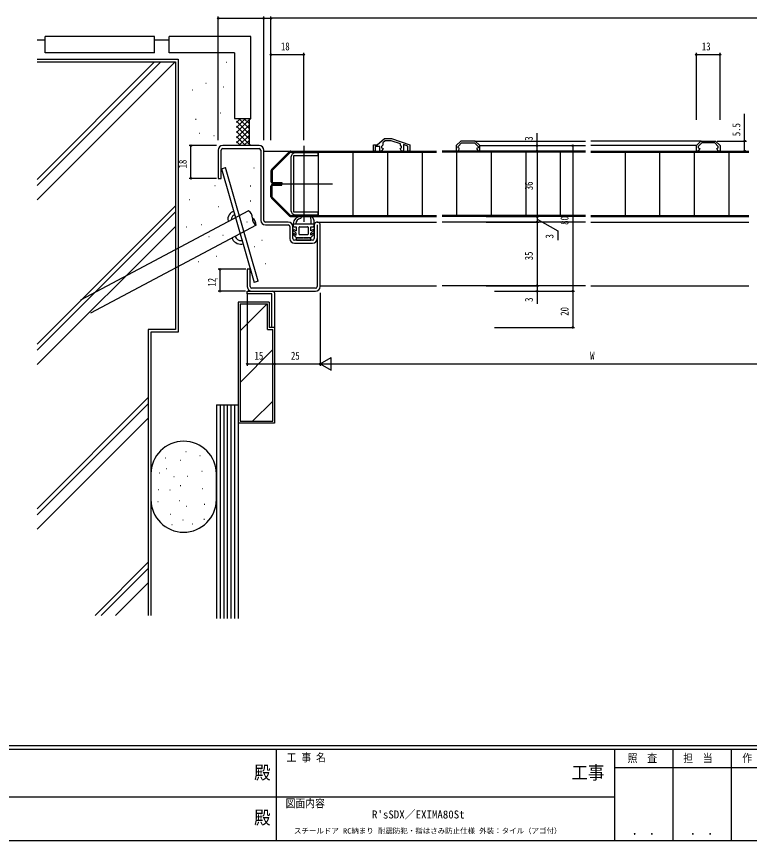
# Model space of a CAD drawing. Units: millimetres, scale not verified. Extents: x -567 to 567, y -403 to 403.
# Drawn here: x -155.4 to 247.4, y -403 to 50 of the extents above; entities that cross this region are included whole.
import ezdxf
from ezdxf.enums import TextEntityAlignment as Align

# ---------------------------------------------------------------- set-up
doc = ezdxf.new("R2010")
doc.units = ezdxf.units.MM
doc.header["$LTSCALE"] = 2
for name, color, linetype in [('0-1_USER1', 3, 'Continuous'), ('0-2_YKK_11', 7, 'Continuous'), ('0-3_YKK_11E', 7, 'Continuous'), ('0-4_YKK_12', 2, 'Continuous'), ('0-5_YKK_13', 4, 'Continuous'), ('0-6_YKK_D', 6, 'Continuous'), ('0-7_YKK_ZWAK', 7, 'Continuous'), ('0-8_YSS_K', 3, 'Continuous'), ('0-9_YSS_KE', 3, 'Continuous')]:
    doc.layers.add(name, color=color, linetype=linetype)
doc.styles.add('ＭＳ ゴシック', font='')
doc.styles.get('ＭＳ ゴシック').set_extended_font_data('MS Gothic')

msp = doc.modelspace()

# ---------------------------------------------------------------- linework, layer by layer
at = {"layer": '0-2_YKK_11'}
for p, q in [((-22.073, -20.991), (-42.073, -20.991)), ((-42.073, -22.591), (-22.073, -22.591)), ((-21.173, -23.491), (-21.173, -62.091)), ((-19.573, -62.091), (-19.573, -23.491)), ((-4.573, -27.391), (-4.573, -56.591)), ((-6.073, -62.991), (-18.673, -62.991)), ((-18.673, -64.591), (-6.073, -64.591)), ((-5.173, -65.491), (-5.173, -72.091)), ((-3.573, -72.091), (-3.573, -65.491)), ((8.227, -64.591), (8.227, -72.091)), ((9.827, -64.591), (9.827, -98.491)), ((11.427, -98.491), (11.427, -64.591)), ((7.327, -72.991), (-2.673, -72.991)), ((-2.673, -74.591), (7.327, -74.591)), ((8.927, -99.391), (-26.073, -99.391)), ((-26.073, -100.991), (8.927, -100.991))]:
    msp.add_line(p, q, dxfattribs=at)
for points in [[(-44.573, -23.491), (-44.573, -38.991), (-42.973, -38.991), (-42.973, -23.491)], [(-2.973, -57.491), (-2.973, -26.491), (10.427, -26.491), (10.427, -24.891), (-2.073, -24.891)], [(-2.073, -59.091), (10.427, -59.091), (10.427, -57.491), (-2.973, -57.491)], [(-26.973, -98.491), (-26.973, -88.991), (-28.573, -88.991), (-28.573, -98.491)], [(-13.573, -101.991), (-13.573, -120.991), (-15.073, -120.991), (-15.073, -102.491), (-28.573, -102.491), (-28.573, -100.991), (-14.573, -100.991)]]:
    msp.add_lwpolyline(points, dxfattribs=at)
for centre, radius, start, end in [((-42.073, -23.491), 2.5, 90.00001, 179.99999), ((-42.073, -23.491), 0.9, 90.00001, 179.99999), ((-22.073, -23.491), 2.5, 0.00001, 89.99999), ((-22.073, -23.491), 0.9, 0.00001, 89.99999), ((-2.073, -27.391), 2.5, 90.00001, 179.99999), ((-2.073, -56.591), 2.5, 180.00001, 269.99999), ((-18.673, -62.091), 2.5, 180.00001, 269.99999), ((-18.673, -62.091), 0.9, 180.00001, 269.99999), ((-6.073, -65.491), 2.5, 0.00001, 89.99999), ((9.827, -64.591), 1.6, 359.99999, 180.00001), ((-6.073, -65.491), 0.9, 0.00001, 89.99999), ((-2.673, -72.091), 2.5, 180.00001, 269.99999), ((-2.673, -72.091), 0.9, 180.00001, 269.99999), ((7.327, -72.091), 0.9, 270.00001, 359.99999), ((7.327, -72.091), 2.5, 270.00001, 359.99999), ((-26.073, -98.491), 2.5, 180.00001, 269.99999), ((-26.073, -98.491), 0.9, 180.00001, 269.99999), ((8.927, -98.491), 0.9, 270.00001, 359.99999), ((8.927, -98.491), 2.5, 270.00001, 359.99999), ((-14.573, -101.991), 1, 0, 89.99998)]:
    msp.add_arc(centre, radius, start, end, dxfattribs=at)
at = {"layer": '0-3_YKK_11E'}
for points in [[(50.727, -16.991), (60.727, -20.491), (60.727, -23.991), (59.727, -23.991), (59.727, -21.201), (57.227, -20.326), (57.227, -23.991), (56.227, -23.991), (55.417, -22.588), (56.227, -22.121), (56.227, -21.401), (55.527, -20.701), (55.527, -20.048), (50.506, -18.291), (47.216, -18.291), (45.927, -19.418), (45.927, -20.701), (45.227, -21.401), (45.227, -22.121), (46.037, -22.588), (45.227, -23.991), (44.227, -23.991), (44.227, -21.491), (41.727, -21.491), (41.727, -23.991), (40.727, -23.991), (40.727, -20.491), (42.727, -20.491), (46.727, -16.991)], [(96.727, -18.491), (92.727, -18.491), (88.727, -18.491), (86.227, -20.991), (86.227, -23.991), (87.227, -23.991), (88.037, -22.588), (87.227, -22.121), (87.227, -21.405), (89.141, -19.491), (92.727, -19.491), (96.313, -19.491), (98.227, -21.405), (98.227, -22.121), (97.417, -22.588), (98.227, -23.991), (99.227, -23.991), (99.227, -20.991)], [(220.727, -18.491), (224.727, -18.491), (228.727, -18.491), (231.227, -20.991), (231.227, -23.991), (230.227, -23.991), (229.417, -22.588), (230.227, -22.121), (230.227, -21.405), (228.313, -19.491), (224.727, -19.491), (221.141, -19.491), (219.227, -21.405), (219.227, -22.121), (220.037, -22.588), (219.227, -23.991), (218.227, -23.991), (218.227, -20.991)]]:
    msp.add_lwpolyline(points, close=True, dxfattribs=at)
at = {"layer": '0-4_YKK_12'}
for p, q in [((96.508, -18.491), (157.227, -18.491)), ((99.2, -20.991), (157.227, -20.991)), ((220.924, -18.491), (160.227, -18.491)), ((218.257, -20.991), (160.227, -20.991)), ((-19.573, -23.991), (-4.659, -23.991)), ((9.827, -62.991), (75.427, -62.991)), ((157.227, -62.991), (78.427, -62.991)), ((160.227, -62.991), (247.027, -62.991)), ((11.427, -97.991), (75.427, -97.991)), ((157.227, -97.991), (78.427, -97.991)), ((160.227, -97.991), (247.027, -97.991))]:
    msp.add_line(p, q, dxfattribs=at)
at = {"layer": '0-5_YKK_13'}
for p, q in [((2.427, -21.066), (2.427, -62.916)), ((-15.28, -34.198), (-5.366, -24.284)), ((-14.973, -34.74), (-4.824, -24.591)), ((-4.824, -24.591), (75.427, -24.591)), ((-4.659, -23.991), (75.427, -23.991)), ((10.427, -24.591), (10.427, -59.391)), ((29.427, -24.591), (29.427, -59.391)), ((48.427, -24.591), (48.427, -59.391)), ((67.427, -24.591), (67.427, -59.391)), ((157.227, -23.991), (78.427, -23.991)), ((157.227, -24.591), (78.427, -24.591)), ((86.427, -24.591), (86.427, -59.391)), ((105.427, -24.591), (105.427, -59.391)), ((124.427, -24.591), (124.427, -59.391)), ((143.427, -24.591), (143.427, -59.391)), ((160.227, -23.991), (247.027, -23.991)), ((160.227, -24.591), (247.027, -24.591)), ((179.027, -24.591), (179.027, -59.391)), ((198.027, -24.591), (198.027, -59.391)), ((217.027, -24.591), (217.027, -59.391)), ((236.027, -24.591), (236.027, -59.391)), ((-42.817, -33.733), (-40.606, -33.099)), ((-42.817, -33.733), (-24.901, -96.215)), ((-22.69, -95.582), (-40.606, -33.099)), ((-15.573, -34.905), (-15.573, -40.791)), ((-14.973, -34.74), (-14.973, -41.191)), ((-15.573, -49.077), (-15.573, -43.191)), ((-14.973, -41.191), (-9.573, -41.191)), ((-14.973, -42.791), (-9.573, -42.791)), ((-14.973, -49.243), (-14.973, -42.791)), ((-13.385, -41.991), (18.239, -41.991)), ((-15.28, -49.784), (-5.366, -59.698)), ((-14.973, -49.243), (-4.824, -59.391)), ((-4.824, -59.391), (75.427, -59.391)), ((-4.659, -59.991), (75.427, -59.991)), ((6.525, -62.365), (6.33, -60.544)), ((6.528, -64.091), (6.528, -62.418)), ((7.975, -61.674), (7.275, -60.268)), ((8.028, -61.897), (8.028, -65.291)), ((157.227, -59.391), (78.427, -59.391)), ((157.227, -59.991), (78.427, -59.991)), ((160.227, -59.391), (247.027, -59.391)), ((160.227, -59.991), (247.027, -59.991)), ((-1.672, -69.091), (-3.475, -67.494)), ((-3.372, -63.891), (-3.372, -65.291)), ((8.028, -64.091), (-3.372, -64.091)), ((-3.096, -67.03), (-1.672, -67.85)), ((-3.072, -65.591), (-1.672, -65.591)), ((-1.872, -63.891), (-1.872, -64.091)), ((-1.672, -65.591), (-1.672, -67.85)), ((-0.172, -69.691), (-0.172, -65.891)), ((0.128, -65.591), (4.528, -65.591)), ((4.828, -65.891), (4.828, -69.691)), ((7.751, -67.03), (6.328, -67.85)), ((-1.672, -71.491), (-3.491, -69.658)), ((-1.672, -72.091), (-1.672, -72.691)), ((4.528, -69.991), (0.128, -69.991)), ((6.328, -71.491), (8.146, -69.658)), ((6.328, -72.691), (6.328, -72.091)), ((-1.373, -72.991), (6.027, -72.991)), ((-22.69, -95.582), (-24.901, -96.215))]:
    msp.add_line(p, q, dxfattribs=at)
for points in [[(-9.573, -41.191), (-9.573, -41.791), (-14.573, -41.791)], [(-9.573, -42.791), (-9.573, -42.191), (-14.573, -42.191)], [(6.328, -67.85), (6.328, -65.591), (7.728, -65.591)], [(7.762, -69.202), (6.328, -70.153), (6.328, -69.091), (8.13, -67.494)], [(-3.106, -69.202), (-1.672, -70.153), (-1.672, -69.091)], [(-1.672, -71.491), (2.178, -71.491), (2.178, -71.791), (-0.022, -71.791), (-0.172, -71.491), (-0.322, -71.791), (-1.372, -71.791)], [(6.028, -71.791), (4.978, -71.791), (4.828, -71.491), (4.678, -71.791), (2.478, -71.791), (2.478, -71.491), (6.328, -71.491)]]:
    msp.add_lwpolyline(points, dxfattribs=at)
for centre, radius, start, end in [((-4.659, -24.991), 1, 90, 135), ((-14.573, -34.905), 1, 135, 180), ((-14.573, -40.791), 1, 180, 270), ((-14.573, -43.191), 1, 90, 180), ((-14.573, -49.077), 1, 180, 225), ((-4.659, -58.991), 1, 225, 270), ((0.631, -63.996), 4.005, 90.04811, 178.50157), ((1.068, -63.898), 2.94, 98.60851, 179.86445), ((0.628, -60.491), 0.5, 270, 90.10994), ((6.828, -60.491), 0.5, 26.47243, 186.09373), ((6.028, -62.418), 0.5, 360, 6.09373), ((7.528, -61.897), 0.5, 360, 26.47243), ((-3.272, -67.273), 0.3, 54.05132, 229.31121), ((-3.072, -65.291), 0.3, 180, 270), ((0.128, -65.891), 0.3, 90, 180), ((4.528, -65.891), 0.3, 0, 90), ((7.728, -65.291), 0.3, 270, 360), ((7.927, -67.273), 0.3, 310.68879, 125.94868), ((-3.272, -69.452), 0.3, 56.44409, 226.32577), ((-1.372, -72.091), 0.3, 90, 180), ((0.128, -69.691), 0.3, 180, 270), ((4.528, -69.691), 0.3, 270, 0), ((6.028, -72.091), 0.3, 0, 90), ((7.927, -69.452), 0.3, 313.67423, 123.55591), ((-1.372, -72.691), 0.3, 179.97022, 269.97022), ((6.028, -72.691), 0.3, 269.97022, 0.02978)]:
    msp.add_arc(centre, radius, start, end, dxfattribs=at)
at = {"layer": '0-6_YKK_D'}
for p, q in [((-44.573, -17.991), (-44.573, 50.007)), ((-19.573, -17.991), (-19.573, 50.007)), ((-19.573, -17.991), (-19.573, 50.007)), ((-15.573, -17.991), (-15.573, 50.007)), ((-15.573, -17.991), (-15.573, 50.007)), ((-44.573, 49.007), (-19.573, 49.007)), ((-19.573, 49.007), (-15.573, 49.007)), ((322.427, 49.007), (-15.573, 49.007)), ((-15.573, -17.991), (-15.573, 30.053)), ((-15.573, 29.053), (2.427, 29.053)), ((2.427, -17.991), (2.427, 30.053)), ((218.227, -6.759), (218.227, 30.053)), ((218.227, 29.053), (231.227, 29.053)), ((231.227, -6.759), (231.227, 30.053)), ((-45.573, -20.991), (-60.573, -20.991)), ((-59.573, -38.991), (-59.573, -20.991)), ((102.737, -20.991), (131.639, -20.991)), ((112.737, -20.991), (151.261, -20.991)), ((150.261, -20.991), (150.261, -100.991)), ((229.603, -18.491), (245.701, -18.491)), ((102.737, -23.991), (131.639, -23.991)), ((102.737, -23.991), (131.639, -23.991)), ((130.639, -23.991), (130.639, -59.991)), ((231.927, -23.991), (245.701, -23.991)), ((-45.573, -38.991), (-60.573, -38.991)), ((102.737, -59.991), (131.639, -59.991)), ((102.737, -62.991), (131.639, -62.991)), ((102.737, -62.991), (131.639, -62.991)), ((102.835, -59.991), (131.639, -59.991)), ((130.639, -59.991), (130.639, -62.991)), ((130.639, -62.991), (130.639, -97.991)), ((-29.573, -88.991), (-44.573, -88.991)), ((-43.573, -100.991), (-43.573, -88.991)), ((102.737, -97.991), (131.639, -97.991)), ((107.334, -97.991), (131.639, -97.991)), ((-29.573, -100.991), (-44.573, -100.991)), ((-28.573, -101.991), (-28.573, -141.991)), ((11.427, -101.991), (11.427, -141.991)), ((11.427, -101.991), (11.427, -141.991)), ((107.334, -100.991), (131.639, -100.991)), ((107.334, -100.991), (151.261, -100.991)), ((112.737, -100.991), (151.261, -100.991)), ((150.261, -100.991), (150.261, -120.991)), ((-13.573, -121.99), (-13.573, -141.991)), ((-13.573, -121.99), (-13.573, -141.991)), ((107.334, -120.991), (151.261, -120.991)), ((11.427, -140.991), (17.489, -137.491)), ((17.489, -144.491), (17.489, -137.491)), ((-28.573, -140.991), (-13.573, -140.991)), ((-13.573, -140.991), (11.427, -140.991)), ((11.427, -140.991), (17.489, -144.491)), ((11.427, -140.991), (23.552, -140.991)), ((18.427, -140.991), (304.427, -140.991))]:
    msp.add_line(p, q, dxfattribs=at)
for points in [[(244.701, -23.991), (244.701, -18.491), (244.701, -3.591)], [(130.639, -23.991), (130.639, -20.991), (130.639, -14.091)], [(130.639, -61.491), (141.997, -67.82), (141.997, -73.02)], [(130.639, -97.991), (130.639, -100.991), (130.639, -107.891)]]:
    msp.add_lwpolyline(points, dxfattribs=at)
for centre in [(-44.573, 49.007), (-19.573, 49.007), (-19.573, 49.007), (-15.573, 49.007), (-15.573, 49.007), (-15.573, 29.053), (2.427, 29.053), (218.227, 29.053), (231.227, 29.053), (244.701, -18.491), (-59.573, -20.991), (130.639, -20.991), (150.261, -20.991), (130.639, -23.991), (130.639, -23.991), (244.701, -23.991), (-59.573, -38.991), (130.639, -59.991), (130.639, -59.991), (130.639, -62.991), (130.639, -62.991), (-43.573, -88.991), (130.639, -97.991), (130.639, -97.991), (-43.573, -100.991), (130.639, -100.991), (150.261, -100.991), (150.261, -100.991), (150.261, -120.991), (-28.573, -140.991), (-13.573, -140.991), (-13.573, -140.991), (11.427, -140.991)]:
    msp.add_circle(centre, 0.425, dxfattribs=at)
at = {"layer": '0-7_YKK_ZWAK'}
for p, q in [((537.3, -351), (-562.7, -351)), ((483.3, -353), (-562.7, -353)), ((-12.7, -353), (-12.7, -403)), ((173.3, -353), (173.3, -403)), ((205.3, -353), (205.3, -403)), ((237.3, -353), (237.3, -403)), ((270.706, -362.999), (173.3, -362.999)), ((-194.7, -378.999), (-10.7, -378.999)), ((-10.7, -378.999), (173.3, -378.999)), ((-562.7, -403), (483.3, -403))]:
    msp.add_line(p, q, dxfattribs=at)
at = {"layer": '0-8_YSS_K'}
for p, q in [((-144.106, -50.868), (-68.23, 25.008)), ((-144.106, -39.554), (-79.544, 25.007)), ((-144.106, -42.948), (-76.15, 25.007)), ((-40.132, 24.835), (-39.932, 24.835)), ((-58.961, 9.643), (-58.761, 9.643)), ((-51.356, 13.281), (-51.156, 13.281)), ((-41.782, 11.301), (-41.582, 11.301)), ((-43.433, -2.894), (-43.233, -2.894)), ((-56.981, -6.532), (-56.781, -6.532)), ((-29.569, -5.993), (-34.596, -11.02)), ((-32.397, -5.993), (-34.596, -8.191)), ((-26.74, -5.993), (-34.596, -13.848)), ((-34.596, -7.478), (-27.596, -14.478)), ((-33.253, -5.993), (-27.596, -11.649)), ((-30.424, -5.993), (-27.596, -8.821)), ((-27.596, -5.993), (-27.168, -6.42)), ((-27.596, -9.677), (-34.596, -16.677)), ((-34.596, -10.306), (-27.596, -17.306)), ((-27.596, -12.505), (-34.596, -19.505)), ((-34.596, -13.135), (-26.74, -20.991)), ((-54.987, -14.118), (-54.787, -14.118)), ((-47.064, -15.438), (-46.864, -15.438)), ((-34.596, -15.963), (-29.569, -20.99)), ((-27.596, -15.333), (-33.253, -20.99)), ((-34.596, -18.792), (-32.397, -20.99)), ((-27.596, -18.162), (-30.424, -20.99)), ((-27.168, -20.562), (-27.596, -20.991)), ((-44.423, -32.604), (-44.223, -32.604)), ((-24.947, -33.264), (-24.747, -33.264)), ((-46.404, -42.837), (-46.204, -42.837)), ((-26.927, -43.167), (-26.727, -43.167)), ((-144.106, -130.064), (-68.095, -54.054)), ((-60.302, -50.523), (-60.102, -50.523)), ((-26.927, -51.42), (-26.727, -51.42)), ((-144.106, -133.458), (-68.095, -57.448)), ((-27.921, -56.807), (-120.284, -105.916)), ((-44.423, -54.391), (-44.223, -54.391)), ((-28.908, -62.974), (-28.708, -62.974)), ((-144.106, -141.378), (-68.095, -65.367)), ((-23.695, -64.754), (-114.715, -113.148)), ((-61.953, -65.708), (-61.753, -65.708)), ((-53.996, -64.294), (-53.796, -64.294)), ((-49.705, -70.896), (-49.505, -70.896)), ((-42.112, -70.236), (-41.912, -70.236)), ((-24.617, -76.508), (-24.417, -76.508)), ((-20.655, -72.877), (-20.455, -72.877)), ((-55.647, -84.761), (-55.447, -84.761)), ((-45.744, -81.79), (-45.544, -81.79)), ((-18.675, -85.751), (-18.475, -85.751)), ((-29.568, -88.722), (-29.368, -88.722)), ((-45.414, -94.004), (-45.214, -94.004)), ((-32.573, -107.99), (-32.573, -167.026)), ((-17.71, -107.99), (-32.573, -122.853)), ((-32.573, -107.99), (-17.572, -107.99)), ((-17.572, -121.99), (-17.572, -107.99)), ((-17.572, -121.99), (-14.573, -121.99)), ((-14.573, -172.49), (-14.573, -121.99)), ((-14.573, -133.137), (-32.573, -151.137)), ((-144.106, -220.574), (-83.076, -159.543)), ((-144.106, -223.968), (-83.076, -162.938)), ((-14.573, -161.422), (-25.641, -172.49)), ((-43.573, -163.49), (-43.573, -281)), ((-41.573, -163.49), (-41.573, -281)), ((-39.573, -163.49), (-39.573, -281)), ((-37.573, -163.49), (-37.573, -281)), ((-35.573, -163.49), (-35.573, -281)), ((-32.573, -164.49), (-32.573, -172.49)), ((-144.106, -231.887), (-83.076, -170.857)), ((-32.573, -172.49), (-14.573, -172.49)), ((-62.215, -189.319), (-62.415, -189.319)), ((-73.601, -192.831), (-73.801, -192.831)), ((-65.03, -194.069), (-65.23, -194.069)), ((-54.474, -191.606), (-54.674, -191.606)), ((-72.947, -198.616), (-73.147, -198.616)), ((-76.599, -201.135), (-76.799, -201.135)), ((-68.724, -203.041), (-68.924, -203.041)), ((-61.511, -202.865), (-61.711, -202.865)), ((-53.419, -200.226), (-53.619, -200.226)), ((-65.205, -207.967), (-65.405, -207.967)), ((-77.319, -210.181), (-77.519, -210.181)), ((-70.94, -210.438), (-71.14, -210.438)), ((-53.067, -209.726), (-53.267, -209.726)), ((-77.627, -216.863), (-77.827, -216.863)), ((-65.733, -216.235), (-65.933, -216.235)), ((-61.863, -219.402), (-62.063, -219.402)), ((-52.011, -218.346), (-52.211, -218.346)), ((-77.975, -225.911), (-78.175, -225.911)), ((-70.784, -223.779), (-70.984, -223.779)), ((-69.858, -229.433), (-70.058, -229.433)), ((-63.891, -226.966), (-64.091, -226.966)), ((-58.52, -229.077), (-58.72, -229.077)), ((-52.187, -226.614), (-52.387, -226.614)), ((-112.279, -279.257), (-83.076, -250.053)), ((-108.885, -279.257), (-83.076, -253.447)), ((-100.965, -279.257), (-83.076, -261.367))]:
    msp.add_line(p, q, dxfattribs=at)
msp.add_lwpolyline([(-144.106, 25.007), (-68.096, 25.008), (-68.095, -121.992), (-83.076, -121.993), (-83.076, -279.257)], dxfattribs=at)
for centre, radius, start, end in [((-35.252, -61.139), 3.979, 97.99945, 197.99938), ((-30.305, -60.623), 4.5, 357.99948, 57.99943), ((-35.252, -61.139), 2.024, 97.99945, 197.99938), ((-21.311, -60.937), 4.5, 177.99943, 237.99948), ((-28.193, -64.597), 4.5, 357.99943, 57.99948), ((-32.209, -69.913), 5.213, 197.99938, 277.99945), ((-32.209, -69.913), 3.217, 197.99938, 277.99945)]:
    msp.add_arc(centre, radius, start, end, dxfattribs=at)
at = {"layer": '0-9_YSS_KE'}
for p, q in [((-139.596, 37.007), (-144.106, 37.007)), ((-139.596, 30.007), (-139.596, 39.008)), ((-79.596, 39.007), (-139.596, 39.007)), ((-79.596, 30.007), (-79.596, 39.008)), ((-71.596, 37.007), (-79.596, 37.007)), ((-71.596, 30.007), (-71.596, 39.008)), ((-26.596, 39.007), (-71.596, 39.007)), ((-26.596, -5.993), (-26.596, 39.007)), ((-79.596, 30.007), (-139.596, 30.007)), ((-35.596, 30.007), (-71.596, 30.007)), ((-35.596, 30.007), (-35.596, -5.993)), ((-35.596, -5.993), (-26.596, -5.993)), ((-27.596, -6.993), (-26.596, -5.993)), ((-27.596, -6.993), (-27.596, -19.99)), ((-27.596, -19.99), (-26.596, -20.99)), ((-33.573, -106.991), (-33.573, -167.026)), ((-16.573, -106.991), (-33.573, -106.991)), ((-16.573, -106.991), (-16.573, -120.99)), ((-13.573, -120.99), (-16.573, -120.99)), ((-13.573, -120.99), (-13.573, -173.49)), ((-45.573, -163.49), (-45.573, -281)), ((-45.573, -163.49), (-33.573, -163.49)), ((-33.573, -163.49), (-33.573, -173.49)), ((-33.573, -163.49), (-33.573, -281)), ((-13.573, -173.49), (-33.573, -173.49)), ((-63.573, -183.494), (-63.576, -183.494)), ((-81.576, -201.494), (-81.576, -215.494)), ((-45.573, -215.494), (-45.573, -201.494)), ((-63.576, -233.494), (-63.573, -233.494))]:
    msp.add_line(p, q, dxfattribs=at)
msp.add_lwpolyline([(-144.106, 26.508), (-66.596, 26.508), (-66.595, -123.492), (-81.576, -123.493), (-81.576, -279.257)], dxfattribs=at)
for centre, start, end in [((-63.576, -201.494), 90, 180), ((-63.573, -201.494), 0, 90), ((-63.576, -215.494), 180, 270), ((-63.573, -215.494), 270, 0)]:
    msp.add_arc(centre, 18, start, end, dxfattribs=at)

# ---------------------------------------------------------------- texts
at = {"layer": '0-1_USER1', "style": 'ＭＳ ゴシック'}
for s, height, p in [("R'sSDX／EXIMA80St", 4.399, (39.953, -392.213)), ('スチールドア RC納まり 耐震防犯・指はさみ防止仕様 外装：タイル（アゴ付）', 2.933, (-2.923, -400.035))]:
    msp.add_text(s, height=height, dxfattribs=at).set_placement(p, align=Align.BOTTOM_LEFT)
at = {"layer": '0-6_YKK_D', "style": 'ＭＳ ゴシック', "width": 0.8}
for s, p in [('18', (-10.093, 30.053)), ('13', (221.207, 30.053)), ('15', (-24.593, -139.991)), ('25', (-4.593, -139.991)), ('W', (159.827, -139.991))]:
    msp.add_text(s, height=4.399, dxfattribs=at).set_placement(p, align=Align.BOTTOM_LEFT)
for s, p in [('5.5', (243.701, -15.791)), ('3', (129.639, -18.291)), ('18', (-60.573, -33.511)), ('36', (129.639, -45.511)), ('80', (149.261, -64.511)), ('3', (140.997, -72.02)), ('35', (129.639, -84.011)), ('12', (-44.573, -98.511)), ('3', (129.639, -106.891)), ('20', (149.261, -114.511))]:
    msp.add_text(s, height=4.399, rotation=90, dxfattribs=at).set_placement(p, align=Align.BOTTOM_LEFT)
at = {"layer": '0-7_YKK_ZWAK', "style": 'ＭＳ ゴシック', "width": 0.9}
for s, height, p in [('工 事 名', 4.399, (-6.968, -360.904)), ('照  査', 4.399, (180.427, -361.257)), ('担  当', 4.399, (210.949, -361.257)), ('作  図', 4.399, (243.471, -361.231)), ('殿', 7.331, (-24.817, -371.509)), ('工事', 7.331, (149.631, -371.509)), ('図面内容', 4.399, (-7.532, -386.069)), ('殿', 7.331, (-24.817, -396.254)), (' ． ．', 5.132, (179.664, -401.494)), (' ． ．', 5.132, (211.664, -401.494))]:
    msp.add_text(s, height=height, dxfattribs=at).set_placement(p, align=Align.BOTTOM_LEFT)

doc.saveas('drawing.dxf')
